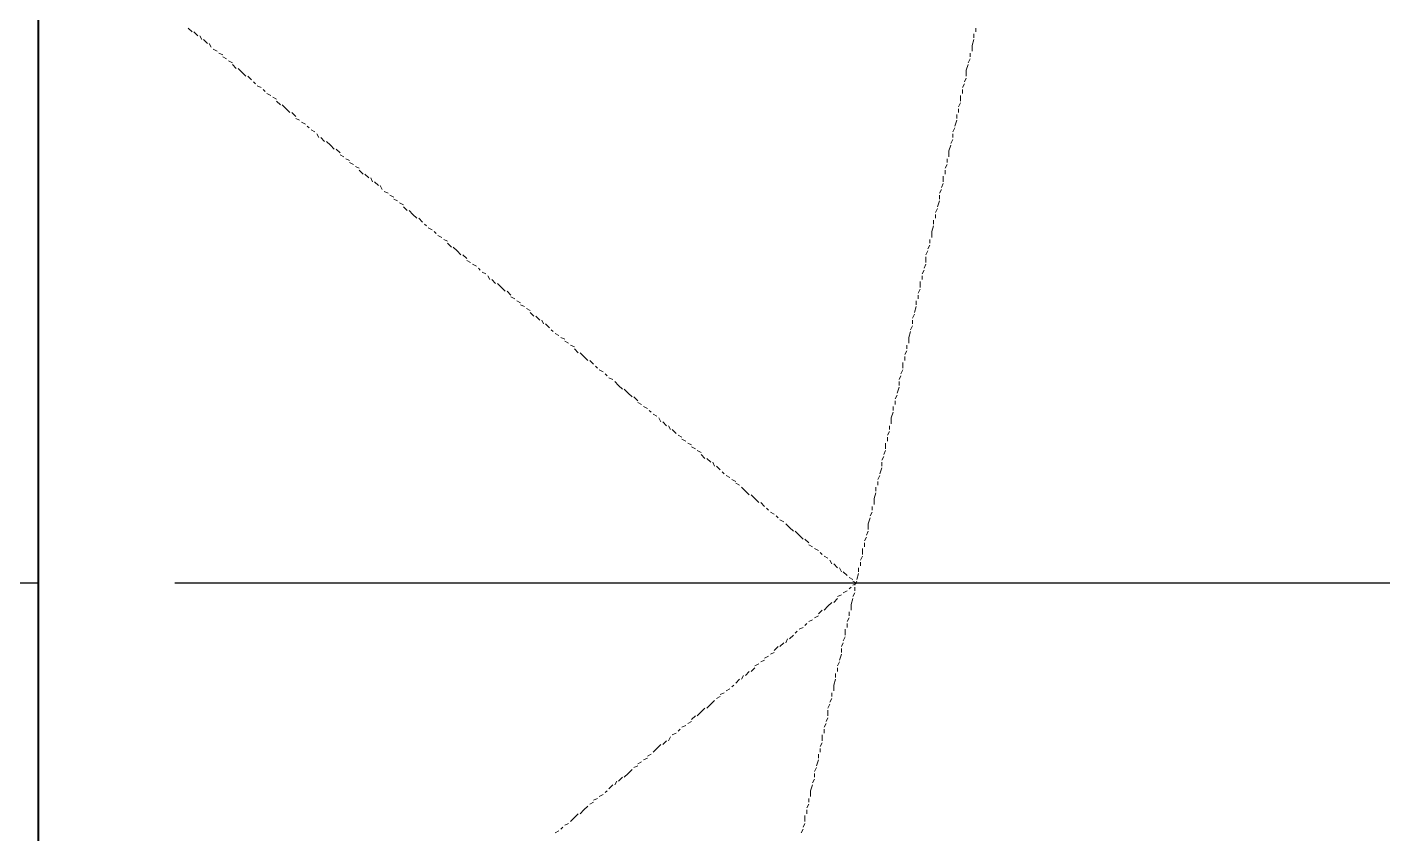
# Model space of a CAD drawing. Extents: x 0 to 604, y 0 to 420.
# Drawn here: x 199.69 to 214.63, y 336.22 to 345.11 of the extents above; entities that cross this region are included whole.
import ezdxf

# ---------------------------------------------------------------- set-up
doc = ezdxf.new("R2010")
doc.units = 0

msp = doc.modelspace()

# ---------------------------------------------------------------- linework, layer by layer
at = {"color": 7, "lineweight": 40}
msp.add_line((199.813, 397.743), (199.813, 310.219), dxfattribs=at)
at = {"color": 7, "lineweight": 25}
for p, q in [((199.813, 357.568), (199.813, 337.566)), ((199.813, 338.984), (198.818, 338.984)), ((221.319, 338.984), (201.316, 338.984))]:
    msp.add_line(p, q, dxfattribs=at)
at = {"color": 7, "lineweight": 5}
for p, q in [((199.813, 345.101), (199.813, 345.059)), ((199.813, 345.038), (199.813, 344.995)), ((201.507, 345.059), (201.464, 345.101)), ((201.57, 345.017), (201.528, 345.059)), ((210.121, 345.038), (210.121, 344.995)), ((210.143, 345.101), (210.143, 345.059)), ((199.813, 344.974), (199.813, 344.911)), ((199.813, 344.89), (199.813, 344.847)), ((201.613, 344.974), (201.591, 345.017)), ((201.676, 344.932), (201.634, 344.974)), ((201.718, 344.89), (201.697, 344.932)), ((210.121, 344.974), (210.1, 344.911)), ((210.1, 344.911), (210.1, 344.847)), ((199.813, 344.826), (199.813, 344.784)), ((199.813, 344.763), (199.813, 344.699)), ((201.782, 344.847), (201.739, 344.868)), ((201.845, 344.805), (201.803, 344.826)), ((201.888, 344.763), (201.845, 344.784)), ((201.951, 344.72), (201.909, 344.741)), ((210.079, 344.763), (210.058, 344.72)), ((210.079, 344.826), (210.079, 344.784)), ((199.813, 344.678), (199.813, 344.636)), ((199.813, 344.615), (199.813, 344.572)), ((201.994, 344.657), (201.951, 344.699)), ((202.057, 344.615), (202.015, 344.657)), ((202.099, 344.572), (202.057, 344.615)), ((210.058, 344.699), (210.037, 344.636)), ((210.037, 344.636), (210.037, 344.572)), ((199.813, 344.551), (199.813, 344.488)), ((199.813, 344.466), (199.813, 344.424)), ((202.163, 344.53), (202.12, 344.572)), ((202.205, 344.488), (202.184, 344.509)), ((202.269, 344.445), (202.226, 344.466)), ((210.016, 344.488), (209.994, 344.445)), ((210.037, 344.551), (210.016, 344.509)), ((199.813, 344.403), (199.813, 344.36)), ((199.813, 344.339), (199.813, 344.276)), ((202.311, 344.403), (202.29, 344.424)), ((202.375, 344.36), (202.332, 344.382)), ((202.438, 344.318), (202.396, 344.339)), ((202.48, 344.255), (202.438, 344.297)), ((209.973, 344.36), (209.973, 344.297)), ((209.994, 344.424), (209.994, 344.382)), ((199.813, 344.255), (199.813, 344.212)), ((199.813, 344.191), (199.813, 344.149)), ((202.544, 344.212), (202.501, 344.255)), ((202.586, 344.17), (202.544, 344.212)), ((202.65, 344.128), (202.607, 344.17)), ((209.931, 344.149), (209.931, 344.106)), ((209.973, 344.276), (209.952, 344.233)), ((209.952, 344.212), (209.952, 344.17)), ((199.813, 344.128), (199.813, 344.085)), ((199.813, 344.064), (199.813, 344.001)), ((202.692, 344.085), (202.65, 344.106)), ((202.756, 344.043), (202.713, 344.064)), ((202.798, 344.001), (202.777, 344.022)), ((209.91, 344.001), (209.889, 343.958)), ((209.931, 344.085), (209.91, 344.022)), ((199.813, 343.979), (199.813, 343.937)), ((199.813, 343.916), (199.813, 343.874)), ((199.813, 343.853), (199.813, 343.789)), ((202.861, 343.958), (202.819, 343.979)), ((202.904, 343.895), (202.882, 343.937)), ((202.967, 343.853), (202.925, 343.895)), ((203.031, 343.81), (202.988, 343.853)), ((209.889, 343.874), (209.868, 343.831)), ((209.889, 343.937), (209.889, 343.895)), ((199.813, 343.768), (199.813, 343.726)), ((199.813, 343.704), (199.813, 343.662)), ((203.073, 343.768), (203.031, 343.81)), ((203.137, 343.726), (203.094, 343.768)), ((203.179, 343.683), (203.137, 343.704)), ((209.868, 343.81), (209.846, 343.747)), ((209.846, 343.747), (209.846, 343.683)), ((199.813, 343.641), (199.813, 343.577)), ((199.813, 343.556), (199.813, 343.514)), ((203.242, 343.641), (203.2, 343.662)), ((203.285, 343.599), (203.242, 343.62)), ((203.348, 343.556), (203.306, 343.577)), ((209.825, 343.599), (209.804, 343.556)), ((209.825, 343.662), (209.825, 343.62)), ((199.813, 343.493), (199.813, 343.45)), ((199.813, 343.429), (199.813, 343.366)), ((203.391, 343.493), (203.348, 343.535)), ((203.454, 343.45), (203.412, 343.493)), ((203.496, 343.408), (203.475, 343.45)), ((203.56, 343.366), (203.518, 343.408)), ((209.783, 343.471), (209.783, 343.408)), ((209.804, 343.535), (209.804, 343.493)), ((199.813, 343.344), (199.813, 343.302)), ((199.813, 343.281), (199.813, 343.239)), ((203.602, 343.323), (203.581, 343.366)), ((203.666, 343.281), (203.623, 343.302)), ((203.729, 343.239), (203.687, 343.26)), ((209.762, 343.323), (209.74, 343.281)), ((209.74, 343.26), (209.74, 343.217)), ((209.783, 343.387), (209.762, 343.344)), ((199.813, 343.217), (199.813, 343.175)), ((199.813, 343.154), (199.813, 343.091)), ((203.772, 343.196), (203.729, 343.217)), ((203.835, 343.154), (203.793, 343.175)), ((203.877, 343.091), (203.835, 343.133)), ((209.719, 343.112), (209.698, 343.069)), ((209.74, 343.196), (209.719, 343.133)), ((199.813, 343.069), (199.813, 343.027)), ((199.813, 343.006), (199.813, 342.964)), ((203.941, 343.048), (203.899, 343.091)), ((203.983, 343.006), (203.941, 343.048)), ((204.047, 342.964), (204.004, 343.006)), ((209.677, 342.985), (209.677, 342.942)), ((209.698, 343.048), (209.698, 343.006)), ((199.813, 342.942), (199.813, 342.879)), ((199.813, 342.858), (199.813, 342.815)), ((204.089, 342.921), (204.068, 342.942)), ((204.152, 342.879), (204.11, 342.9)), ((204.195, 342.836), (204.174, 342.858)), ((204.258, 342.794), (204.216, 342.815)), ((209.677, 342.921), (209.656, 342.858)), ((209.656, 342.858), (209.656, 342.794)), ((199.813, 342.794), (199.813, 342.752)), ((199.813, 342.731), (199.813, 342.667)), ((199.813, 342.646), (199.813, 342.604)), ((204.322, 342.752), (204.28, 342.773)), ((204.364, 342.688), (204.322, 342.731)), ((204.428, 342.646), (204.385, 342.688)), ((204.47, 342.604), (204.428, 342.646)), ((209.613, 342.646), (209.592, 342.604)), ((209.635, 342.709), (209.613, 342.667)), ((209.635, 342.773), (209.635, 342.731)), ((199.813, 342.582), (199.813, 342.54)), ((199.813, 342.519), (199.813, 342.455)), ((204.534, 342.561), (204.491, 342.604)), ((204.576, 342.519), (204.534, 342.54)), ((204.639, 342.477), (204.597, 342.498)), ((209.592, 342.498), (209.571, 342.455)), ((209.592, 342.582), (209.592, 342.519)), ((199.813, 342.434), (199.813, 342.392)), ((199.813, 342.371), (199.813, 342.329)), ((204.682, 342.434), (204.661, 342.455)), ((204.745, 342.392), (204.703, 342.413)), ((204.787, 342.329), (204.766, 342.371)), ((209.571, 342.434), (209.55, 342.392)), ((209.55, 342.371), (209.55, 342.329)), ((199.813, 342.307), (199.813, 342.265)), ((199.813, 342.244), (199.813, 342.18)), ((204.851, 342.286), (204.809, 342.329)), ((204.915, 342.244), (204.872, 342.286)), ((204.957, 342.202), (204.915, 342.244)), ((205.02, 342.159), (204.978, 342.202)), ((209.529, 342.223), (209.508, 342.18)), ((209.529, 342.307), (209.529, 342.244)), ((199.813, 342.159), (199.813, 342.117)), ((199.813, 342.096), (199.813, 342.053)), ((205.063, 342.117), (205.02, 342.138)), ((205.126, 342.074), (205.084, 342.096)), ((205.168, 342.032), (205.126, 342.053)), ((209.486, 342.096), (209.486, 342.053)), ((209.508, 342.159), (209.508, 342.117)), ((199.813, 342.032), (199.813, 341.969)), ((199.813, 341.947), (199.813, 341.905)), ((205.232, 341.99), (205.19, 342.011)), ((205.274, 341.926), (205.232, 341.969)), ((205.338, 341.884), (205.295, 341.926)), ((209.465, 341.947), (209.444, 341.905)), ((209.486, 342.032), (209.465, 341.969)), ((199.813, 341.884), (199.813, 341.842)), ((199.813, 341.82), (199.813, 341.757)), ((205.38, 341.842), (205.359, 341.884)), ((205.444, 341.799), (205.401, 341.842)), ((205.486, 341.757), (205.465, 341.778)), ((209.423, 341.757), (209.402, 341.693)), ((209.444, 341.82), (209.423, 341.778)), ((209.444, 341.884), (209.444, 341.842)), ((199.813, 341.736), (199.813, 341.693)), ((199.813, 341.672), (199.813, 341.63)), ((199.813, 341.609), (199.813, 341.545)), ((205.549, 341.715), (205.507, 341.736)), ((205.613, 341.672), (205.571, 341.693)), ((205.655, 341.63), (205.613, 341.651)), ((205.719, 341.588), (205.677, 341.609)), ((209.381, 341.609), (209.381, 341.567)), ((209.402, 341.693), (209.402, 341.63)), ((199.813, 341.524), (199.813, 341.482)), ((199.813, 341.461), (199.813, 341.418)), ((205.761, 341.524), (205.719, 341.567)), ((205.825, 341.482), (205.782, 341.524)), ((205.867, 341.44), (205.825, 341.482)), ((209.381, 341.545), (209.359, 341.503)), ((209.359, 341.482), (209.359, 341.44)), ((199.813, 341.397), (199.813, 341.355)), ((199.813, 341.334), (199.813, 341.27)), ((205.93, 341.397), (205.888, 341.44)), ((205.973, 341.355), (205.952, 341.376)), ((206.036, 341.312), (205.994, 341.334)), ((209.338, 341.334), (209.317, 341.291)), ((209.338, 341.418), (209.338, 341.355)), ((199.813, 341.249), (199.813, 341.207)), ((199.813, 341.185), (199.813, 341.143)), ((206.079, 341.27), (206.058, 341.291)), ((206.142, 341.228), (206.1, 341.249)), ((206.206, 341.164), (206.163, 341.207)), ((206.248, 341.122), (206.206, 341.164)), ((209.317, 341.27), (209.296, 341.228)), ((209.296, 341.207), (209.296, 341.164)), ((199.813, 341.122), (199.813, 341.058)), ((199.813, 341.037), (199.813, 340.995)), ((206.311, 341.08), (206.269, 341.122)), ((206.354, 341.037), (206.311, 341.08)), ((206.417, 340.995), (206.375, 341.037)), ((209.275, 341.058), (209.254, 341.016)), ((209.296, 341.143), (209.275, 341.08)), ((199.813, 340.974), (199.813, 340.932)), ((199.813, 340.91), (199.813, 340.847)), ((206.46, 340.953), (206.417, 340.974)), ((206.523, 340.91), (206.481, 340.932)), ((206.565, 340.868), (206.544, 340.889)), ((209.232, 340.868), (209.211, 340.805)), ((209.232, 340.932), (209.232, 340.889)), ((209.254, 340.995), (209.254, 340.953)), ((199.813, 340.826), (199.813, 340.783)), ((199.813, 340.762), (199.813, 340.72)), ((206.629, 340.826), (206.587, 340.847)), ((206.671, 340.762), (206.65, 340.805)), ((206.735, 340.72), (206.692, 340.762)), ((206.777, 340.678), (206.756, 340.72)), ((209.19, 340.72), (209.19, 340.678)), ((209.211, 340.805), (209.211, 340.741)), ((199.813, 340.699), (199.813, 340.635)), ((199.813, 340.614), (199.813, 340.572)), ((206.841, 340.635), (206.798, 340.678)), ((206.904, 340.593), (206.862, 340.614)), ((206.946, 340.55), (206.904, 340.572)), ((209.19, 340.656), (209.169, 340.614)), ((209.169, 340.593), (209.169, 340.55)), ((199.813, 340.55), (199.813, 340.508)), ((199.813, 340.487), (199.813, 340.445)), ((199.813, 340.423), (199.813, 340.36)), ((207.01, 340.508), (206.968, 340.529)), ((207.052, 340.466), (207.01, 340.487)), ((207.116, 340.423), (207.073, 340.445)), ((209.148, 340.445), (209.127, 340.402)), ((209.148, 340.529), (209.148, 340.466)), ((199.813, 340.339), (199.813, 340.296)), ((199.813, 340.275), (199.813, 340.233)), ((207.158, 340.36), (207.116, 340.402)), ((207.222, 340.318), (207.179, 340.36)), ((207.264, 340.275), (207.243, 340.318)), ((207.327, 340.233), (207.285, 340.275)), ((209.127, 340.381), (209.106, 340.339)), ((209.106, 340.318), (209.106, 340.275)), ((199.813, 340.212), (199.813, 340.148)), ((199.813, 340.127), (199.813, 340.085)), ((207.37, 340.191), (207.349, 340.212)), ((207.433, 340.148), (207.391, 340.17)), ((207.497, 340.106), (207.454, 340.127)), ((209.084, 340.17), (209.063, 340.127)), ((209.106, 340.254), (209.084, 340.191)), ((199.813, 340.064), (199.813, 340.021)), ((199.813, 340), (199.813, 339.937)), ((207.539, 340.064), (207.497, 340.085)), ((207.603, 340), (207.56, 340.043)), ((207.645, 339.958), (207.603, 340)), ((207.708, 339.916), (207.666, 339.958)), ((209.042, 339.979), (209.021, 339.916)), ((209.042, 340.043), (209.042, 340)), ((209.063, 340.106), (209.063, 340.064)), ((199.813, 339.916), (199.813, 339.873)), ((199.813, 339.852), (199.813, 339.81)), ((207.751, 339.873), (207.708, 339.916)), ((207.814, 339.831), (207.772, 339.873)), ((207.857, 339.788), (207.835, 339.81)), ((209, 339.831), (209, 339.788)), ((209.021, 339.916), (209.021, 339.852)), ((199.813, 339.788), (199.813, 339.725)), ((199.813, 339.704), (199.813, 339.661)), ((207.92, 339.746), (207.878, 339.767)), ((207.963, 339.704), (207.941, 339.725)), ((208.026, 339.661), (207.984, 339.683)), ((208.978, 339.704), (208.957, 339.64)), ((209, 339.767), (208.978, 339.725)), ((199.813, 339.64), (199.813, 339.598)), ((199.813, 339.577), (199.813, 339.534)), ((199.813, 339.513), (199.813, 339.45)), ((208.089, 339.598), (208.047, 339.64)), ((208.132, 339.556), (208.089, 339.598)), ((208.195, 339.513), (208.153, 339.556)), ((208.238, 339.471), (208.195, 339.513)), ((208.957, 339.556), (208.936, 339.513)), ((208.957, 339.64), (208.957, 339.577)), ((199.813, 339.429), (199.813, 339.386)), ((199.813, 339.365), (199.813, 339.323)), ((208.301, 339.429), (208.259, 339.471)), ((208.343, 339.386), (208.301, 339.407)), ((208.407, 339.344), (208.365, 339.365)), ((208.894, 339.365), (208.894, 339.302)), ((208.936, 339.492), (208.915, 339.45)), ((208.915, 339.429), (208.915, 339.386)), ((199.813, 339.302), (199.813, 339.238)), ((199.813, 339.217), (199.813, 339.175)), ((208.449, 339.302), (208.428, 339.323)), ((208.513, 339.259), (208.47, 339.281)), ((208.555, 339.196), (208.534, 339.238)), ((208.894, 339.281), (208.873, 339.238)), ((208.873, 339.217), (208.873, 339.175)), ((199.813, 339.154), (199.813, 339.111)), ((199.813, 339.09), (199.813, 339.026)), ((208.619, 339.154), (208.576, 339.196)), ((208.661, 339.111), (208.64, 339.154)), ((208.725, 339.069), (208.682, 339.111)), ((208.851, 339.09), (208.83, 339.026)), ((208.851, 339.154), (208.851, 339.111)), ((199.813, 339.005), (199.813, 338.963)), ((199.813, 338.942), (199.813, 338.899)), ((208.788, 339.026), (208.746, 339.048)), ((208.746, 338.921), (208.767, 338.942)), ((208.83, 338.984), (208.788, 339.005)), ((208.788, 338.963), (208.83, 338.984)), ((208.83, 339.005), (208.809, 338.963)), ((208.809, 338.942), (208.809, 338.899)), ((199.813, 338.878), (199.813, 338.815)), ((199.813, 338.794), (199.813, 338.751)), ((208.513, 338.73), (208.555, 338.772)), ((208.576, 338.772), (208.619, 338.815)), ((208.619, 338.836), (208.661, 338.857)), ((208.682, 338.878), (208.725, 338.899)), ((208.788, 338.815), (208.767, 338.751)), ((208.809, 338.878), (208.788, 338.836)), ((199.813, 338.73), (199.813, 338.688)), ((199.813, 338.667), (199.813, 338.624)), ((208.365, 338.603), (208.407, 338.624)), ((208.407, 338.646), (208.449, 338.688)), ((208.47, 338.688), (208.513, 338.73)), ((208.746, 338.667), (208.746, 338.624)), ((208.767, 338.751), (208.767, 338.688)), ((199.813, 338.603), (199.813, 338.54)), ((199.813, 338.519), (199.813, 338.476)), ((208.195, 338.476), (208.238, 338.497)), ((208.259, 338.519), (208.28, 338.54)), ((208.301, 338.561), (208.343, 338.582)), ((208.703, 338.476), (208.703, 338.413)), ((208.746, 338.603), (208.725, 338.561)), ((208.725, 338.54), (208.725, 338.497)), ((199.813, 338.455), (199.813, 338.413)), ((199.813, 338.392), (199.813, 338.328)), ((207.984, 338.286), (208.026, 338.328)), ((208.047, 338.328), (208.068, 338.37)), ((208.089, 338.37), (208.132, 338.413)), ((208.153, 338.434), (208.174, 338.455)), ((208.682, 338.328), (208.661, 338.286)), ((208.703, 338.392), (208.682, 338.349)), ((199.813, 338.307), (199.813, 338.264)), ((199.813, 338.243), (199.813, 338.201)), ((199.813, 338.18), (199.813, 338.116)), ((207.814, 338.159), (207.857, 338.18)), ((207.878, 338.201), (207.92, 338.222)), ((207.92, 338.243), (207.963, 338.286)), ((208.661, 338.201), (208.64, 338.137)), ((208.661, 338.264), (208.661, 338.222)), ((199.813, 338.095), (199.813, 338.053)), ((199.813, 338.032), (199.813, 337.989)), ((207.666, 338.01), (207.708, 338.053)), ((207.708, 338.074), (207.751, 338.095)), ((207.772, 338.116), (207.814, 338.137)), ((208.64, 338.116), (208.619, 338.074)), ((208.619, 338.053), (208.619, 338.01)), ((199.813, 337.968), (199.813, 337.905)), ((199.813, 337.884), (199.813, 337.841)), ((207.497, 337.884), (207.539, 337.926)), ((207.56, 337.926), (207.582, 337.968)), ((207.603, 337.968), (207.645, 338.01)), ((208.597, 337.926), (208.576, 337.862)), ((208.597, 337.989), (208.597, 337.947)), ((199.813, 337.82), (199.813, 337.778)), ((199.813, 337.757), (199.813, 337.714)), ((207.285, 337.714), (207.327, 337.735)), ((207.327, 337.757), (207.37, 337.778)), ((207.391, 337.799), (207.433, 337.82)), ((207.454, 337.841), (207.476, 337.862)), ((208.555, 337.778), (208.555, 337.735)), ((208.576, 337.862), (208.576, 337.799)), ((199.813, 337.693), (199.813, 337.63)), ((199.813, 337.608), (199.813, 337.566)), ((207.116, 337.566), (207.158, 337.608)), ((207.179, 337.608), (207.222, 337.651)), ((207.222, 337.651), (207.264, 337.693)), ((208.534, 337.651), (208.513, 337.608)), ((208.513, 337.587), (208.513, 337.524)), ((208.555, 337.714), (208.534, 337.672)), ((199.813, 337.545), (199.813, 337.502)), ((199.813, 337.481), (199.813, 337.418)), ((206.968, 337.439), (207.01, 337.46)), ((207.01, 337.481), (207.052, 337.524)), ((207.073, 337.524), (207.116, 337.566)), ((208.492, 337.439), (208.47, 337.397)), ((208.513, 337.502), (208.492, 337.46)), ((199.813, 337.397), (199.813, 337.354)), ((199.813, 337.333), (199.813, 337.291)), ((199.813, 337.27), (199.813, 337.206)), ((206.756, 337.248), (206.777, 337.291)), ((206.798, 337.312), (206.841, 337.333)), ((206.862, 337.354), (206.883, 337.375)), ((206.904, 337.397), (206.946, 337.418)), ((208.449, 337.312), (208.449, 337.248)), ((208.47, 337.375), (208.47, 337.333)), ((199.813, 337.185), (199.813, 337.143)), ((199.813, 337.122), (199.813, 337.079)), ((206.587, 337.122), (206.629, 337.164)), ((206.629, 337.164), (206.671, 337.206)), ((206.692, 337.206), (206.735, 337.248)), ((208.449, 337.227), (208.428, 337.185)), ((208.428, 337.164), (208.428, 337.122)), ((199.813, 337.058), (199.813, 336.995)), ((199.813, 336.973), (199.813, 336.931)), ((206.375, 336.952), (206.417, 336.973)), ((206.417, 336.995), (206.46, 337.016)), ((206.481, 337.037), (206.523, 337.058)), ((206.523, 337.079), (206.565, 337.1)), ((208.407, 337.037), (208.386, 336.973)), ((208.407, 337.1), (208.407, 337.058)), ((199.813, 336.91), (199.813, 336.867)), ((199.813, 336.846), (199.813, 336.804)), ((206.206, 336.804), (206.248, 336.846)), ((206.269, 336.846), (206.311, 336.889)), ((206.311, 336.889), (206.354, 336.931)), ((208.365, 336.825), (208.343, 336.783)), ((208.386, 336.952), (208.365, 336.91)), ((208.365, 336.889), (208.365, 336.846)), ((199.813, 336.783), (199.813, 336.719)), ((199.813, 336.698), (199.813, 336.656)), ((206.058, 336.677), (206.079, 336.698)), ((206.1, 336.719), (206.142, 336.762)), ((206.163, 336.762), (206.185, 336.804)), ((208.343, 336.762), (208.322, 336.698)), ((208.322, 336.698), (208.322, 336.635)), ((199.813, 336.635), (199.813, 336.592)), ((199.813, 336.571), (199.813, 336.508)), ((205.825, 336.486), (205.867, 336.529)), ((205.888, 336.55), (205.93, 336.571)), ((205.93, 336.592), (205.973, 336.613)), ((205.994, 336.635), (206.036, 336.656)), ((208.301, 336.55), (208.28, 336.508)), ((208.301, 336.613), (208.301, 336.571)), ((199.813, 336.486), (199.813, 336.444)), ((199.813, 336.423), (199.813, 336.381)), ((205.677, 336.36), (205.719, 336.402)), ((205.719, 336.402), (205.761, 336.444)), ((205.782, 336.444), (205.825, 336.486)), ((208.259, 336.423), (208.259, 336.36)), ((208.28, 336.486), (208.28, 336.444)), ((199.813, 336.36), (199.813, 336.296)), ((199.813, 336.275), (199.813, 336.233)), ((205.507, 336.233), (205.549, 336.254)), ((205.571, 336.275), (205.592, 336.296)), ((205.613, 336.317), (205.655, 336.338)), ((208.238, 336.275), (208.216, 336.233)), ((208.259, 336.338), (208.238, 336.296))]:
    msp.add_line(p, q, dxfattribs=at)

doc.saveas('drawing.dxf')
